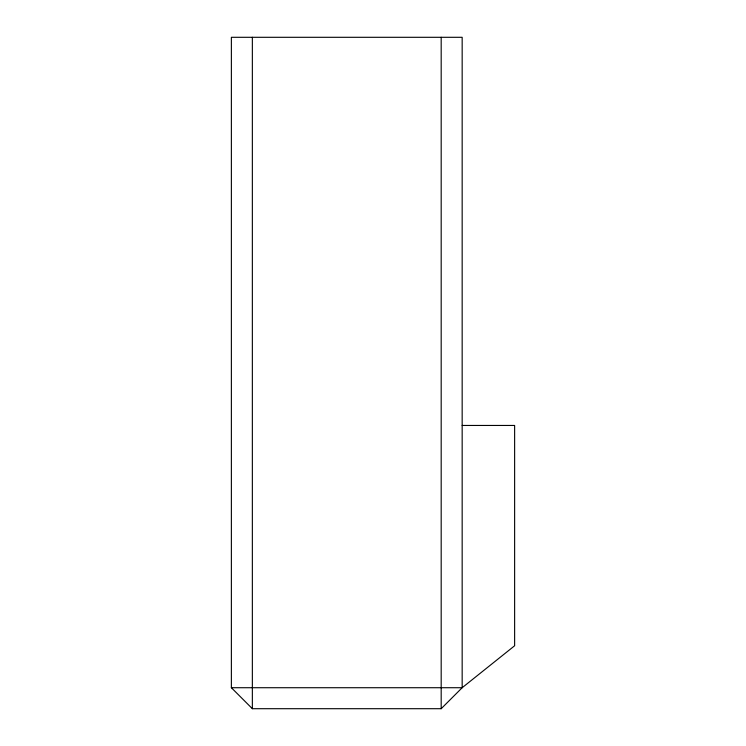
<?xml version="1.0" encoding="UTF-8"?>
<svg xmlns="http://www.w3.org/2000/svg" width="746" height="746" viewBox="0 0 746 746"><rect width="100%" height="100%" fill="white"/><g stroke="black" fill="none" stroke-linecap="round" stroke-linejoin="round"><path stroke-width="1.12" d="M231.372 687.719L462.166 687.719L462.166 37.3L231.372 37.3L231.372 687.719L252.353 708.7L441.184 708.7L462.166 687.719L514.628 645.756L514.628 425.453L462.166 425.453M441.184 37.3L441.184 708.7M252.353 37.3L252.353 708.7"/></g></svg>
